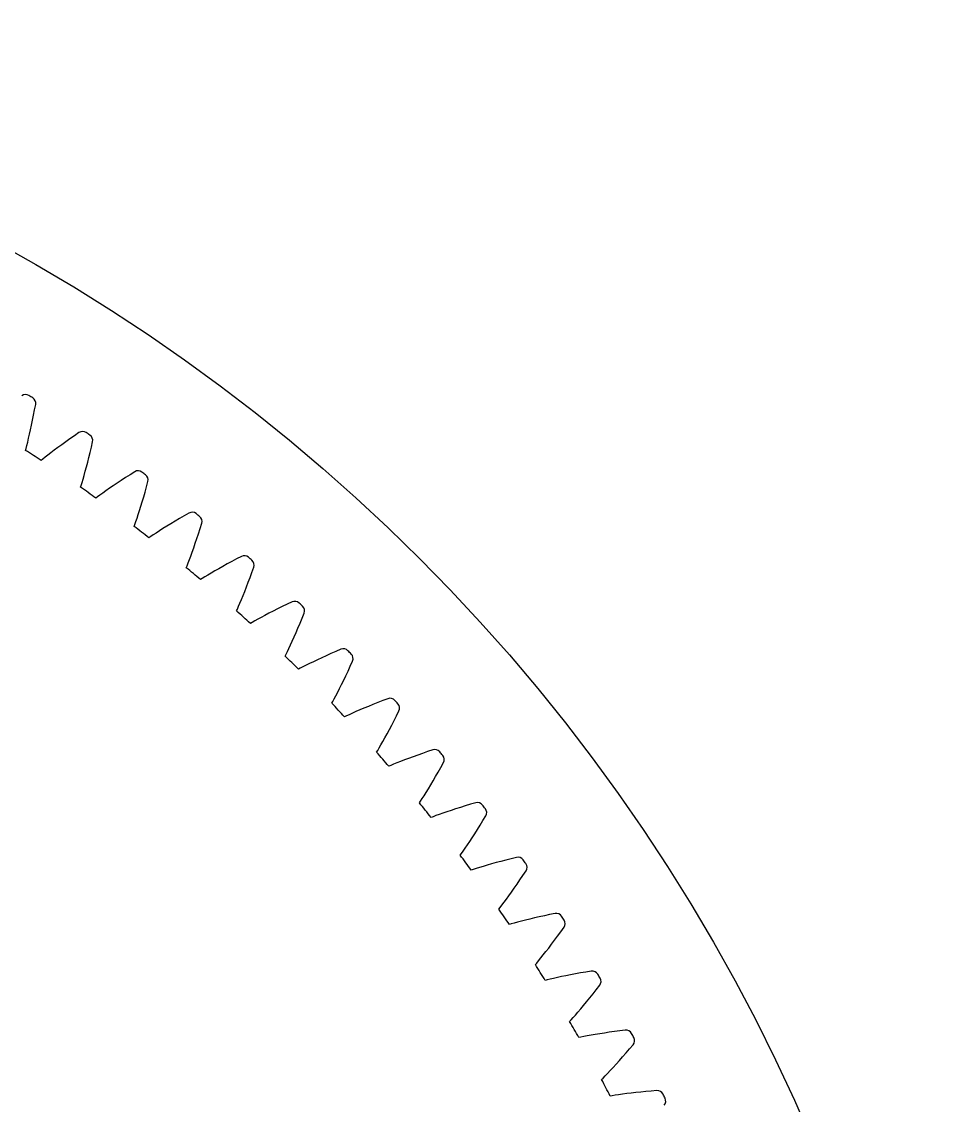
# Model space of a CAD drawing. Header units: millimetres. Extents: x -128 to 128, y -128 to 128.
# Drawn here: x 63 to 128.5, y 52.5 to 128.5 of the extents above; entities that cross this region are included whole.
import ezdxf

# ---------------------------------------------------------------- set-up
doc = ezdxf.new("R2010")
doc.units = ezdxf.units.MM

msp = doc.modelspace()

# ---------------------------------------------------------------- linework, layer by layer
at = {"layer": 'fixed_ring'}
for p, q in [((63.808281, 100.902084), (63.879512, 101.271138)), ((63.879512, 101.271138), (63.950734, 101.652627)), ((63.664759, 100.206128), (63.736539, 100.546779)), ((63.736539, 100.546779), (63.808281, 100.902084)), ((63.455362, 99.285279), (63.523417, 99.573651)), ((63.523417, 99.573651), (63.593495, 99.881263)), ((63.593495, 99.881263), (63.664759, 100.206128)), ((66.985378, 99.679045), (66.665548, 99.459239)), ((63.33026, 98.779385), (63.39044, 99.019008)), ((63.39044, 99.019008), (63.455362, 99.285279)), ((65.779128, 98.831048), (65.511073, 98.634166)), ((66.061403, 99.034803), (65.779128, 98.831048)), ((66.357087, 99.244467), (66.061403, 99.034803)), ((66.665548, 99.459239), (66.357087, 99.244467)), ((67.855196, 98.651446), (67.941529, 99.029802)), ((63.24095, 98.435676), (63.277594, 98.575041)), ((63.277594, 98.575041), (63.33026, 98.779385)), ((64.805244, 98.09889), (64.610613, 97.946707)), ((65.02231, 98.266214), (64.805244, 98.09889)), ((65.258308, 98.445364), (65.02231, 98.266214)), ((65.511073, 98.634166), (65.258308, 98.445364)), ((67.683538, 97.933344), (67.76935, 98.285515)), ((67.76935, 98.285515), (67.855196, 98.651446)), ((64.445182, 97.815699), (64.332651, 97.725687)), ((64.610613, 97.946707), (64.445182, 97.815699)), ((67.431897, 96.969458), (67.514149, 97.274041)), ((67.514149, 97.274041), (67.598272, 97.595816)), ((67.598272, 97.595816), (67.683538, 97.933344)), ((67.276974, 96.420541), (67.352431, 96.68402)), ((67.352431, 96.68402), (67.431897, 96.969458)), ((70.250239, 96.527877), (69.946453, 96.330135)), ((70.566995, 96.730216), (70.250239, 96.527877)), ((70.895311, 96.937133), (70.566995, 96.730216)), ((67.104411, 95.843613), (67.146567, 95.98141)), ((67.146567, 95.98141), (67.207315, 96.1835)), ((67.207315, 96.1835), (67.276974, 96.420541)), ((69.12056, 95.77309), (68.877625, 95.603464)), ((69.380631, 95.951693), (69.12056, 95.77309)), ((69.656301, 96.137763), (69.380631, 95.951693)), ((69.946453, 96.330135), (69.656301, 96.137763)), ((71.62326, 95.513537), (71.723588, 95.875765)), ((71.723588, 95.875765), (71.824894, 96.25039)), ((68.283043, 95.17625), (68.167022, 95.090783)), ((68.453551, 95.300578), (68.283043, 95.17625)), ((68.654079, 95.444903), (68.453551, 95.300578)), ((68.877625, 95.603464), (68.654079, 95.444903)), ((71.424898, 94.831185), (71.523516, 95.165056)), ((71.523516, 95.165056), (71.62326, 95.513537)), ((71.233753, 94.211937), (71.328049, 94.513009)), ((71.328049, 94.513009), (71.424898, 94.831185)), ((70.978102, 93.435528), (71.05713, 93.669612)), ((71.05713, 93.669612), (71.143002, 93.929883)), ((71.143002, 93.929883), (71.233753, 94.211937)), ((73.720904, 93.473149), (73.423333, 93.292464)), ((74.032311, 93.658657), (73.720904, 93.473149)), ((74.35686, 93.848243), (74.032311, 93.658657)), ((74.693144, 94.041944), (74.35686, 93.848243)), ((70.861766, 93.100001), (70.909367, 93.236014)), ((70.909367, 93.236014), (70.978102, 93.435528)), ((72.624031, 92.789545), (72.394357, 92.639997)), ((72.873517, 92.949379), (72.624031, 92.789545)), ((73.140483, 93.117501), (72.873517, 92.949379)), ((73.423333, 93.292464), (73.140483, 93.117501)), ((75.36392, 92.590533), (75.478569, 92.948486)), ((75.478569, 92.948486), (75.594689, 93.318787)), ((72.012934, 92.386308), (71.893608, 92.305521)), ((72.188251, 92.503758), (72.012934, 92.386308)), ((72.394357, 92.639997), (72.188251, 92.503758)), ((75.138586, 91.916606), (75.2504, 92.246293)), ((75.2504, 92.246293), (75.36392, 92.590533)), ((74.821081, 91.027224), (74.922973, 91.305447)), ((74.922973, 91.305447), (75.029164, 91.602532)), ((75.029164, 91.602532), (75.138586, 91.916606)), ((74.560045, 90.343192), (74.636657, 90.539816)), ((74.636657, 90.539816), (74.724929, 90.770573)), ((74.724929, 90.770573), (74.821081, 91.027224)), ((77.378787, 90.468363), (77.074268, 90.299651)), ((77.697323, 90.641344), (77.378787, 90.468363)), ((78.029153, 90.817877), (77.697323, 90.641344)), ((78.372871, 90.998055), (78.029153, 90.817877)), ((74.507074, 90.209179), (74.560045, 90.343192)), ((76.020166, 89.688608), (75.808805, 89.560671)), ((76.255603, 89.828907), (76.020166, 89.688608)), ((76.511246, 89.978696), (76.255603, 89.828907)), ((76.784685, 90.136072), (76.511246, 89.978696)), ((77.074268, 90.299651), (76.784685, 90.136072)), ((78.985414, 89.521124), (79.114203, 89.874236)), ((79.114203, 89.874236), (79.244953, 90.239627)), ((75.628958, 89.450284), (75.506514, 89.374305)), ((75.808805, 89.560671), (75.628958, 89.450284)), ((78.733466, 88.856688), (78.858298, 89.181669)), ((78.858298, 89.181669), (78.985414, 89.521124)), ((78.380852, 87.980632), (78.493725, 88.254584)), ((78.493725, 88.254584), (78.611644, 88.547212)), ((78.611644, 88.547212), (78.733466, 88.856688)), ((78.092828, 87.307519), (78.177197, 87.500941)), ((78.177197, 87.500941), (78.274573, 87.728007)), ((78.274573, 87.728007), (78.380852, 87.980632)), ((81.239479, 87.480708), (80.914318, 87.320527)), ((81.578065, 87.643909), (81.239479, 87.480708)), ((81.928675, 87.81028), (81.578065, 87.643909)), ((78.034571, 87.175718), (78.092828, 87.307519)), ((79.7666, 86.726231), (79.52577, 86.595403)), ((80.027996, 86.865738), (79.7666, 86.726231)), ((80.307475, 87.012118), (80.027996, 86.865738)), ((80.603332, 87.164055), (80.307475, 87.012118)), ((80.914318, 87.320527), (80.603332, 87.164055)), ((82.482016, 86.310163), (82.624742, 86.657876)), ((82.624742, 86.657876), (82.769915, 87.01778)), ((79.125397, 86.37282), (79.000029, 86.301769)), ((79.309491, 86.47597), (79.125397, 86.37282)), ((79.52577, 86.595403), (79.309491, 86.47597)), ((82.203851, 85.65627), (82.341505, 85.97603)), ((82.341505, 85.97603), (82.482016, 86.310163)), ((81.940363, 85.064173), (82.069822, 85.351882)), ((82.069822, 85.351882), (82.203851, 85.65627)), ((81.594122, 84.32371), (81.700449, 84.546725)), ((81.700449, 84.546725), (81.816687, 84.794925)), ((81.816687, 84.794925), (81.940363, 85.064173)), ((85.354932, 84.483658), (84.997986, 84.331357)), ((81.438679, 84.004414), (81.50213, 84.133794)), ((81.50213, 84.133794), (81.594122, 84.32371)), ((83.418204, 83.615427), (83.151469, 83.486423)), ((83.703283, 83.750581), (83.418204, 83.615427)), ((84.004946, 83.890636), (83.703283, 83.750581)), ((84.321906, 84.03462), (84.004946, 83.890636)), ((84.653179, 84.181747), (84.321906, 84.03462)), ((84.997986, 84.331357), (84.653179, 84.181747)), ((86.004634, 83.304492), (86.164001, 83.65834)), ((82.496723, 83.158783), (82.368629, 83.092773)), ((82.684772, 83.254533), (82.496723, 83.158783)), ((82.905629, 83.365273), (82.684772, 83.254533)), ((83.151469, 83.486423), (82.905629, 83.365273)), ((85.694513, 82.634446), (85.848197, 82.962729)), ((85.848197, 82.962729), (86.004634, 83.304492)), ((85.39823, 82.021592), (85.544255, 82.320411)), ((85.544255, 82.320411), (85.694513, 82.634446)), ((84.997139, 81.231757), (85.123154, 81.475139)), ((85.123154, 81.475139), (85.257435, 81.739258)), ((85.257435, 81.739258), (85.39823, 82.021592)), ((84.714016, 80.700281), (84.782561, 80.827037)), ((84.782561, 80.827037), (84.88203, 81.013145)), ((84.88203, 81.013145), (84.997139, 81.231757)), ((87.596165, 80.615837), (87.27373, 80.484568)), ((87.933025, 80.749677), (87.596165, 80.615837)), ((88.283507, 80.885461), (87.933025, 80.749677)), ((88.646226, 81.02345), (88.283507, 80.885461)), ((85.737604, 79.813256), (85.606988, 79.75239)), ((85.929311, 79.901454), (85.737604, 79.813256)), ((86.154396, 80.003325), (85.929311, 79.901454)), ((86.404858, 80.114606), (86.154396, 80.003325)), ((86.676512, 80.232904), (86.404858, 80.114606)), ((86.966738, 80.356617), (86.676512, 80.232904)), ((87.27373, 80.484568), (86.966738, 80.356617)), ((89.078634, 79.484113), (89.248534, 79.819387)), ((89.248534, 79.819387), (89.421843, 80.166619)), ((88.749396, 78.854387), (88.91202, 79.1622)), ((88.91202, 79.1622), (89.078634, 79.484113)), ((88.295023, 78.026525), (88.439699, 78.285096)), ((88.439699, 78.285096), (88.591607, 78.56161)), ((88.591607, 78.56161), (88.749396, 78.854387)), ((87.928933, 77.392476), (88.035723, 77.574482)), ((88.035723, 77.574482), (88.159432, 77.788345)), ((88.159432, 77.788345), (88.295023, 78.026525)), ((87.855403, 77.268545), (87.928933, 77.392476)), ((90.092681, 76.835592), (89.797766, 76.723515)), ((90.404518, 76.951237), (90.092681, 76.835592)), ((90.731916, 77.069584), (90.404518, 76.951237)), ((91.073831, 77.189925), (90.731916, 77.069584)), ((91.429434, 77.311668), (91.073831, 77.189925)), ((91.797352, 77.435128), (91.429434, 77.311668)), ((88.842917, 76.341527), (88.709984, 76.285902)), ((89.037979, 76.422033), (88.842917, 76.341527)), ((89.266935, 76.514876), (89.037979, 76.422033)), ((89.521624, 76.616111), (89.266935, 76.514876)), ((89.797766, 76.723515), (89.521624, 76.616111)), ((92.16822, 75.879816), (92.351315, 76.208071)), ((92.351315, 76.208071), (92.538292, 76.548139)), ((91.644902, 74.977405), (91.814206, 75.263678)), ((91.814206, 75.263678), (91.988939, 75.564782)), ((91.988939, 75.564782), (92.16822, 75.879816)), ((91.327279, 74.454535), (91.482121, 74.707149)), ((91.482121, 74.707149), (91.644902, 74.977405)), ((90.857873, 73.714632), (90.936271, 73.835541)), ((90.936271, 73.835541), (91.050213, 74.013158)), ((91.050213, 74.013158), (91.182326, 74.221933)), ((91.182326, 74.221933), (91.327279, 74.454535)), ((94.803328, 73.724365), (94.430792, 73.61563)), ((92.496837, 72.996471), (92.238326, 72.905441)), ((92.777031, 73.092811), (92.496837, 72.996471)), ((93.076169, 73.193075), (92.777031, 73.092811)), ((93.392357, 73.296231), (93.076169, 73.193075)), ((93.724201, 73.401467), (93.392357, 73.296231)), ((94.07063, 73.508121), (93.724201, 73.401467)), ((94.430792, 73.61563), (94.07063, 73.508121)), ((91.80775, 72.749086), (91.672711, 72.69879)), ((92.005859, 72.821774), (91.80775, 72.749086)), ((92.238326, 72.905441), (92.005859, 72.821774)), ((95.112068, 72.155538), (95.308069, 72.476254)), ((95.308069, 72.476254), (95.508418, 72.808619)), ((94.553288, 71.274646), (94.733839, 71.553961)), ((94.733839, 71.553961), (94.920405, 71.847881)), ((94.920405, 71.847881), (95.112068, 72.155538)), ((94.061043, 70.538161), (94.215128, 70.764816)), ((94.215128, 70.764816), (94.379891, 71.011075)), ((94.379891, 71.011075), (94.553288, 71.274646)), ((93.716677, 70.044161), (93.79982, 70.161858)), ((93.79982, 70.161858), (93.920733, 70.334804)), ((93.920733, 70.334804), (94.061043, 70.538161)), ((95.063868, 69.180727), (94.828259, 69.106369)), ((95.325794, 69.261407), (95.063868, 69.180727)), ((95.609597, 69.346532), (95.325794, 69.261407)), ((95.912484, 69.434824), (95.609597, 69.346532)), ((96.232523, 69.525328), (95.912484, 69.434824)), ((96.568289, 69.617288), (96.232523, 69.525328)), ((96.918684, 69.710085), (96.568289, 69.617288)), ((97.282835, 69.80319), (96.918684, 69.710085)), ((97.6594, 69.897028), (97.282835, 69.80319)), ((94.627417, 69.041614), (94.490485, 68.996727)), ((94.828259, 69.106369), (94.627417, 69.041614)), ((97.905525, 68.317168), (98.114121, 68.629837)), ((98.114121, 68.629837), (98.327526, 68.953975)), ((97.312165, 67.459187), (97.503679, 67.731103)), ((97.503679, 67.731103), (97.701782, 68.017373)), ((97.701782, 68.017373), (97.905525, 68.317168)), ((96.791029, 66.742855), (96.954004, 66.963204)), ((96.954004, 66.963204), (97.128426, 67.202718)), ((97.128426, 67.202718), (97.312165, 67.459187)), ((96.427296, 66.262935), (96.515053, 66.377234)), ((96.515053, 66.377234), (96.642746, 66.545236)), ((96.642746, 66.545236), (96.791029, 66.742855)), ((98.004022, 65.416828), (97.739095, 65.346624)), ((98.290984, 65.490602), (98.004022, 65.416828)), ((98.597142, 65.566783), (98.290984, 65.490602)), ((98.920526, 65.644491), (98.597142, 65.566783)), ((99.259682, 65.72303), (98.920526, 65.644491)), ((99.61349, 65.801823), (99.259682, 65.72303)), ((99.981055, 65.880377), (99.61349, 65.801823)), ((100.361053, 65.95917), (99.981055, 65.880377)), ((97.297458, 65.224973), (97.15885, 65.185565)), ((97.500715, 65.281692), (97.297458, 65.224973)), ((97.739095, 65.346624), (97.500715, 65.281692)), ((100.544173, 64.370773), (100.765035, 64.674903)), ((100.765035, 64.674903), (100.991157, 64.9903)), ((100.119345, 63.801148), (100.328672, 64.079316)), ((100.328672, 64.079316), (100.544173, 64.370773)), ((99.539576, 63.05571), (99.723382, 63.2881)), ((99.723382, 63.2881), (99.917172, 63.537061)), ((99.917172, 63.537061), (100.119345, 63.801148)), ((98.985444, 62.376934), (99.077675, 62.487653)), ((99.077675, 62.487653), (99.211947, 62.650447)), ((99.211947, 62.650447), (99.367969, 62.842013)), ((99.367969, 62.842013), (99.539576, 63.05571)), ((101.125897, 61.595066), (100.816953, 61.531118)), ((101.452115, 61.659857), (101.125897, 61.595066)), ((101.794126, 61.72485), (101.452115, 61.659857)), ((102.150786, 61.789514), (101.794126, 61.72485)), ((102.521184, 61.853393), (102.150786, 61.789514)), ((102.904014, 61.917017), (102.521184, 61.853393)), ((99.813652, 61.305198), (99.673586, 61.271332)), ((100.019004, 61.353791), (99.813652, 61.305198)), ((100.259776, 61.409195), (100.019004, 61.353791)), ((100.527285, 61.468811), (100.259776, 61.409195)), ((100.816953, 61.531118), (100.527285, 61.468811)), ((103.256619, 60.617704), (103.495101, 60.923862)), ((102.576701, 59.770311), (102.796923, 60.039936)), ((102.796923, 60.039936), (103.02384, 60.322596)), ((103.02384, 60.322596), (103.256619, 60.617704)), ((101.967755, 59.048511), (102.160655, 59.27341)), ((102.160655, 59.27341), (102.364189, 59.51447)), ((102.364189, 59.51447), (102.576701, 59.770311)), ((101.483636, 58.499267), (101.624273, 58.656594)), ((101.624273, 58.656594), (101.787788, 58.841806)), ((101.787788, 58.841806), (101.967755, 59.048511)), ((101.387075, 58.392303), (101.483636, 58.499267)), ((105.284262, 57.77696), (104.899206, 57.728607)), ((102.17202, 57.288487), (102.030719, 57.260217)), ((102.379141, 57.328878), (102.17202, 57.288487)), ((102.621926, 57.374666), (102.379141, 57.328878)), ((102.891593, 57.423599), (102.621926, 57.374666)), ((103.18351, 57.474341), (102.891593, 57.423599)), ((103.494752, 57.525956), (103.18351, 57.474341)), ((103.823288, 57.577726), (103.494752, 57.525956)), ((104.167612, 57.629071), (103.823288, 57.577726)), ((104.526562, 57.679504), (104.167612, 57.629071)), ((104.899206, 57.728607), (104.526562, 57.679504)), ((105.340606, 56.179036), (105.584933, 56.464656)), ((105.584933, 56.464656), (105.835398, 56.761091)), ((104.649348, 55.397774), (104.871863, 55.644964)), ((104.871863, 55.644964), (105.10263, 55.905621)), ((105.10263, 55.905621), (105.340606, 56.179036)), ((103.87591, 54.569993), (104.04666, 54.748558)), ((104.04666, 54.748558), (104.234702, 54.947944)), ((104.234702, 54.947944), (104.436391, 55.164996)), ((104.436391, 55.164996), (104.649348, 55.397774)), ((103.628393, 54.315341), (103.729129, 54.418382)), ((103.729129, 54.418382), (103.87591, 54.569993)), ((104.577396, 53.213316), (104.368834, 53.181192)), ((104.82181, 53.249415), (104.577396, 53.213316)), ((105.093209, 53.287588), (104.82181, 53.249415)), ((105.386912, 53.326685), (105.093209, 53.287588)), ((105.699961, 53.365885), (105.386912, 53.326685)), ((106.030295, 53.404553), (105.699961, 53.365885)), ((106.376388, 53.442168), (106.030295, 53.404553)), ((106.737059, 53.478291), (106.376388, 53.442168)), ((107.11136, 53.51254), (106.737059, 53.478291)), ((107.498035, 53.545546), (107.11136, 53.51254)), ((104.368834, 53.181192), (104.22652, 53.158561))]:
    msp.add_line(p, q, dxfattribs=at)
for centre, radius, start, end in [((63.234026, 101.899282), 0.45, 58.178157, 125.999069), ((0, 0), 120.375, 58.024375, 58.178157), ((63.507296, 101.729194), 0.45, 350.203463, 58.024375), ((67.235193, 99.304755), 0.45, 55.899676, 123.720588), ((0, 0), 120.375, 55.745894, 55.899676), ((67.501485, 99.123938), 0.45, 347.924982, 55.745894), ((0, 0), 117, 56.643159, 57.280892), ((71.130048, 96.553208), 0.45, 53.621195, 121.442107), ((0, 0), 120.375, 53.467413, 53.621195), ((71.388941, 96.361947), 0.45, 345.646501, 53.467413), ((0, 0), 117, 54.364678, 55.002411), ((74.912431, 93.64899), 0.45, 51.342714, 119.163626), ((0, 0), 120.375, 51.188932, 51.342714), ((75.163516, 93.447587), 0.45, 343.36802, 51.188932), ((0, 0), 117, 52.086197, 52.72393), ((78.576363, 90.596693), 0.45, 49.064233, 116.885145), ((0, 0), 120.375, 48.910451, 49.064233), ((78.819242, 90.385468), 0.45, 341.089538, 48.910451), ((0, 0), 117, 49.807716, 50.445449), ((82.116049, 87.401145), 0.45, 46.785752, 114.606664), ((0, 0), 120.375, 46.63197, 46.785752), ((82.350338, 87.18043), 0.45, 338.811057, 46.63197), ((0, 0), 117, 47.529235, 48.166968), ((85.525892, 84.067398), 0.45, 44.507271, 112.328183), ((0, 0), 120.375, 44.353489, 44.507271), ((0, 0), 117, 45.250754, 45.888487), ((85.751222, 83.837543), 0.45, 336.532576, 44.353489), ((0, 0), 117, 42.972273, 43.610006), ((88.800502, 80.600722), 0.45, 42.22879, 110.049702), ((0, 0), 120.375, 42.075008, 42.22879), ((89.016515, 80.362091), 0.45, 334.254095, 42.075008), ((0, 0), 117, 40.693792, 41.331525), ((91.9347, 77.006601), 0.45, 39.950309, 107.771221), ((0, 0), 120.375, 39.796527, 39.950309), ((92.141055, 76.75957), 0.45, 331.975614, 39.796527), ((0, 0), 117, 38.415311, 39.053043), ((94.92353, 73.290716), 0.45, 37.671828, 105.49274), ((0, 0), 120.375, 37.518046, 37.671828), ((95.119901, 73.035676), 0.45, 329.697133, 37.518046), ((0, 0), 117, 36.13683, 36.774562), ((97.762267, 69.458943), 0.45, 35.393347, 103.214259), ((0, 0), 120.375, 35.239564, 35.393347), ((97.948343, 69.196298), 0.45, 327.418652, 35.239564), ((0, 0), 117, 33.858349, 34.496081), ((100.446421, 65.517342), 0.45, 33.114866, 100.935778), ((0, 0), 120.375, 32.961083, 33.114866), ((100.621909, 65.247507), 0.45, 325.140171, 32.961083), ((0, 0), 117, 31.579868, 32.2176), ((102.971749, 61.472144), 0.45, 30.836385, 98.657297), ((0, 0), 120.375, 30.682602, 30.836385), ((103.13637, 61.195545), 0.45, 322.86169, 30.682602), ((0, 0), 117, 29.301387, 29.939119), ((105.334258, 57.329746), 0.45, 28.557904, 96.378816), ((0, 0), 120.375, 28.404121, 28.557904), ((105.487752, 57.046821), 0.45, 320.583209, 28.404121), ((0, 0), 117, 27.022906, 27.660638), ((107.530211, 53.096698), 0.45, 26.279423, 94.100335), ((0, 0), 120.375, 26.12564, 26.279423), ((107.672336, 52.807895), 0.45, 318.304728, 26.12564)]:
    msp.add_arc(centre, radius, start, end, dxfattribs=at)
at = {"layer": 'outer'}
msp.add_circle((0, 0), 128.494929, dxfattribs=at)

doc.saveas('drawing.dxf')
